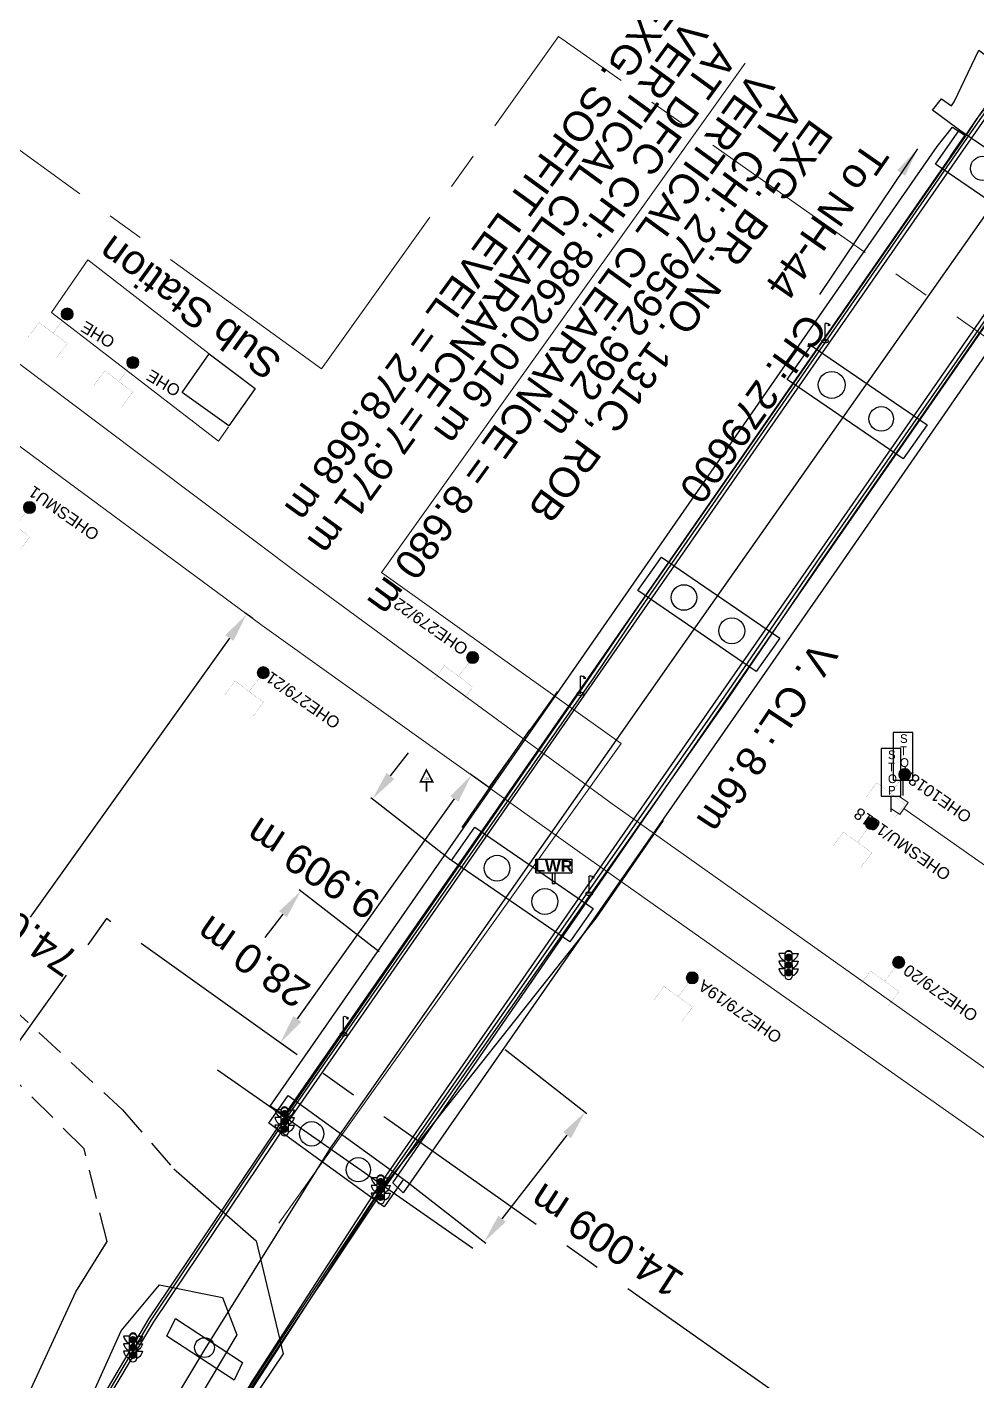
# Model space of a CAD drawing. Header units: metres. Extents: x 646303 to 662875, y 3366650 to 3378730.
# Drawn here: x 661236.7 to 661317.6, y 3367739.2 to 3367854.3 of the extents above; entities that cross this region are included whole.
import ezdxf
from ezdxf.enums import TextEntityAlignment as Align

# ---------------------------------------------------------------- set-up
doc = ezdxf.new("R2010")
doc.units = ezdxf.units.M
doc.header["$MEASUREMENT"] = 0
doc.header["$PDMODE"] = 3
doc.header["$PDSIZE"] = 0.5
doc.linetypes.add('CENTER', pattern=[50.8, 31.75, -6.35, 6.35, -6.35])
doc.linetypes.add('DASHED', pattern=[0.75, 0.5, -0.25])
for name, color, linetype, lineweight in [('BOUNDARY DIMENTION', 10, 'Continuous', 0), ('Existing Chainage', 7, 'Continuous', 0), ('Existing IR Track', 143, 'Continuous', 0), ('Existing Railway Boundary', 7, 'CENTER', 0), ('FENCE', 251, 'F-LINE', 0), ('LC DETAILS IN PLAN', 7, 'Continuous', 0), ('OHE MAST', 8, 'Continuous', 0), ('OHE MAST TEXT', 8, 'Continuous', 0), ("SHAMBU STN. SRJ's", 251, 'Continuous', 0)]:
    doc.layers.add(name, color=color, linetype=linetype, lineweight=lineweight)
for name, color, linetype in [('BRIDGE_PARAPET', 7, 'Continuous'), ('COMPOUND_WALL', 251, 'Continuous'), ('DFCC Boundary', 6, 'CENTER'), ('Dimension', 10, 'Continuous'), ('FOOTPATH', 251, 'Continuous'), ('GOVT_BUILDING', 251, 'Continuous'), ('GRILL', 251, 'Continuous'), ('LAMP_POST', 7, 'Continuous'), ('LWR', 251, 'Continuous'), ('PIER_OR_ABUTMENT', 7, 'Continuous'), ('SH.NOS', 251, 'Continuous'), ('Side Details', 251, 'Continuous'), ('SIGNAL_POST', 8, 'Continuous'), ('SRJ13A', 251, 'Continuous'), ('STEPS', 7, 'Continuous'), ('STOP', 251, 'Continuous'), ('SUB_ROAD_CENTRE', 34, 'Continuous'), ('SUB_ROAD_EDGE', 34, 'Continuous'), ('TOPO_TELEPHONE_POLE', 8, 'Continuous'), ('TOPO_TEXT', 251, 'Continuous')]:
    doc.layers.add(name, color=color, linetype=linetype)
doc.styles.add('CUT-FILL', font='cut-fill.shx', dxfattribs={"height": 2})
doc.styles.add('NB', font='swissbo.ttf', dxfattribs={"height": 1.5})
doc.styles.get("Standard").update_dxf_attribs({"font": 'arial.ttf'})
doc.styles.add('Style-Arial', font='arial.ttf')
doc.linetypes.add('F-LINE', pattern='A,0.6,["X",Standard,S=0.3,R=0,X=0,Y=-0.15],0.1', length=0.7)
doc.dimstyles.new('DIM', dxfattribs={"dimtxt": 2.5, "dimasz": 2.5, "dimexe": 0.18, "dimexo": 0.0625, "dimgap": 0.09, "dimtad": 0, "dimtih": 1, "dimtoh": 1, "dimdec": 3, "dimzin": 0, "dimdsep": 46, "dimtxsty": 'Standard', "dimcen": 0.09, "dimadec": 0, "dimazin": 0, "dimtfac": 1, "dimtdec": 3, "dimtofl": 0, "dimtmove": 0, "dimatfit": 3, "dimfxl": 1, "dimtolj": 1, "dimtzin": 0, "dimarcsym": 0})
doc.dimstyles.new('ISO-25', dxfattribs={"dimtxt": 2.5, "dimasz": 2.5, "dimexe": 1.25, "dimexo": 0.625, "dimtad": 1, "dimtxsty": 'Standard', "dimcen": 2.5, "dimadec": 0, "dimazin": 0, "dimtfac": 1, "dimtmove": 0, "dimatfit": 3, "dimfxl": 1, "dimarcsym": 0})

# ---------------------------------------------------------------- blocks, each defined once
blk = doc.blocks.new('LP')
for points in [[(0, 0), (0, 1.5)], [(0.25, 1.35), (0.44, 1.35)]]:
    blk.add_lwpolyline(points)
for centre, radius, start, end in [((0.07, 0.99), 0.519, 57.6425, 97.3165), ((0.34, 1.33), 0.094, 11.7012, 168.0476)]:
    blk.add_arc(centre, radius, start, end)
blk.add_ellipse((0.35, 1.36), major_axis=(0.0017, 0.0438), ratio=0.461056, start_param=1.74022, end_param=4.575836)
at = {"extrusion": (0, 0, -1)}
blk.add_ellipse((0, 0.01), major_axis=(0.308, 0), ratio=0.400495, dxfattribs=at)
blk = doc.blocks.new('LWR')
for p, q in [((-1.52, 2.09), (1.54, 2.09)), ((-1.52, 0.92), (-1.52, 2.09)), ((1.54, 2.09), (1.54, 0.92)), ((-1.52, 0.92), (1.54, 0.92))]:
    blk.add_line(p, q)
blk.add_lwpolyline([(-0.13, 0.92), (-0.13, 0), (0.13, 0), (0.13, 0.92)])
at = {"style": 'NB', "width": 1.025371}
blk.add_text('LWR', height=0.988, dxfattribs=at).set_placement((0, 1.5), align=Align.MIDDLE)
blk = doc.blocks.new('SIG')
for color, points in [(1, [(-0.22, 0.42, 0.180295), (-0.01, 0.33, -0.00255), (0.01, 0.33, -0.00255), (0.02, 0.33, 0.180295), (0.23, 0.42, -0.002654), (0.25, 0.44, 0.184495), (0.33, 0.65, 1.000001), (-0.32, 0.65, 0.184495), (-0.24, 0.44, -0.002654)]), (2, [(0.23, -0.23, -0.002654), (0.25, -0.21, 0.184495), (0.33, 0.01, 1.000001), (-0.32, 0.01, 0.184495), (-0.24, -0.21, -0.002654), (-0.22, -0.23, 0.180295), (-0.01, -0.32, -0.00255), (0.01, -0.32, -0.00255), (0.02, -0.32, 0.180295)]), (3, [(0.23, -0.88, -0.002654), (0.25, -0.86, 0.184495), (0.33, -0.64, 1.000001), (-0.32, -0.64, 0.184495), (-0.24, -0.86, -0.002654), (-0.22, -0.88, 0.395599)])]:
    blk.add_hatch(color=color).paths.add_polyline_path(points)
for p, q in [((-0.31, 0.98), (-0.32, -0.9)), ((0.33, -0.9), (0.32, 0.98))]:
    blk.add_line(p, q)
for points in [[(-0.31, 0.98), (-0.81, 0.98, 0.198758), (-0.42, 0.41, 0.003814), (-0.31, 0.39, 0.003814)], [(-0.31, 0.33), (-0.81, 0.33, 0.198758), (-0.42, -0.23, 0.003727), (-0.32, -0.26, 0.003727)], [(0.32, 0.98), (0.82, 0.98, -0.198758), (0.44, 0.41, -0.003814), (0.32, 0.39, -0.003814)], [(0.32, 0.33), (0.82, 0.33, -0.198758), (0.44, -0.23, -0.003727), (0.33, -0.26, -0.003727)], [(-0.32, -0.32), (-0.81, -0.32, 0.198758), (-0.42, -0.88, 0.003639), (-0.32, -0.9)], [(0.33, -0.32), (0.82, -0.32, -0.198758), (0.44, -0.88, -0.003639), (0.33, -0.9)]]:
    blk.add_lwpolyline(points, format="xyb")
for centre, radius, start, end in [((0.01, 0.91), 0.324, 12.4049, 167.5951), ((0.01, 0.81), 0.357, 27.7578, 152.2422), ((0.01, -0.9), 0.324, 181.4572, 358.5428)]:
    blk.add_arc(centre, radius, start, end)
blk = doc.blocks.new('STOP')
at = {"layer": 'SRJ13A'}
blk.add_lwpolyline([(0.84, 5.38), (-0.84, 5.38), (-0.84, 1.32), (0.84, 1.32)], close=True, dxfattribs=at)
blk.add_lwpolyline([(0, 1.32), (0, 0)], dxfattribs=at)
at = {"layer": 'SRJ13A', "style": 'CUT-FILL'}
for s, p in [('S', (-0.25, 4.48)), ('T', (-0.25, 3.44)), ('O', (-0.25, 2.44)), ('P', (-0.25, 1.46))]:
    blk.add_text(s, height=0.739, dxfattribs=at).set_placement(p)
blk = doc.blocks.new('TSB110')
at = {"layer": 'SH.NOS', "const_width": 0.132}
blk.add_lwpolyline([(-0.51, 0.84), (0.54, 0.84), (0, 1.85)], close=True, dxfattribs=at)
at = {"layer": 'SH.NOS', "const_width": 0.142}
blk.add_lwpolyline([(0, 0.84), (0, 0)], dxfattribs=at)
at = {"layer": 'SH.NOS', "style": 'CUT-FILL'}
blk.add_text('110', height=0.2, dxfattribs=at).set_placement((-0.23, 1.03))
blk = doc.blocks.new('OHE MAST')
h = blk.add_hatch(color=256)
edge = h.paths.add_edge_path()
edge.add_arc((0, 0), 0.514, 0, 360)
at = {"const_width": 0.01, "flags": 128}
for points in [[(1.5, 3.5), (1.5, 2), (-1.5, 2), (-1.5, 3.5)], [(0, 2), (0, 0)]]:
    blk.add_lwpolyline(points, dxfattribs=at)
blk.add_circle((0, 0), 0.514)
blk = doc.blocks.new('*D1685')
at = {"layer": 'Defpoints', "color": 0, "transparency": 16777216}
for p in [(661272.84, 3367783.43, 278.51), (661260.03, 3367780.84), (661266.75, 3367775.61, -0.82)]:
    blk.add_point(p, dxfattribs=at)
at = {"layer": 'Dimension', "color": 0, "lineweight": -2, "transparency": 16777216}
for p, q in [((661267.66, 3367790.63), (661269.19, 3367792.6)), ((661272.79, 3367783.46), (661265.98, 3367788.77)), ((661266.7, 3367775.65), (661259.89, 3367780.95)), ((661258.5, 3367778.87), (661256.96, 3367776.89))]:
    blk.add_line(p, q, dxfattribs=at)
at = {"layer": 'Dimension', "color": 0, "transparency": 16777216}
for points in [[(661267.33, 3367790.89), (661267.99, 3367790.37), (661266.12, 3367788.66)], [(661258.17, 3367779.12), (661258.83, 3367778.61), (661260.03, 3367780.84)]]:
    blk.add_solid(points, dxfattribs=at)
at = {"layer": 'Dimension', "color": 0, "lineweight": 0, "transparency": 16777216, "insert": (661261.06, 3367782.77), "char_height": 2.5, "attachment_point": 5, "rotation": 147}
blk.add_mtext('\\A1;9.909 m', dxfattribs=at)
blk = doc.blocks.new('*D1686')
at = {"layer": 'Defpoints', "color": 0, "transparency": 16777216}
for p in [(661277.36, 3367767.38), (661284.23, 3367762.03), (661268.76, 3367756.33, 278.42)]:
    blk.add_point(p, dxfattribs=at)
at = {"layer": 'Dimension', "color": 0, "lineweight": -2, "transparency": 16777216}
for p, q in [((661277.41, 3367767.35), (661284.38, 3367761.92)), ((661277.16, 3367752.95), (661282.7, 3367760.06)), ((661268.81, 3367756.29), (661275.77, 3367750.87))]:
    blk.add_line(p, q, dxfattribs=at)
at = {"layer": 'Dimension', "color": 0, "transparency": 16777216}
for points in [[(661282.37, 3367760.32), (661283.03, 3367759.8), (661284.23, 3367762.03)], [(661276.84, 3367753.21), (661277.49, 3367752.7), (661275.63, 3367750.98)]]:
    blk.add_solid(points, dxfattribs=at)
at = {"layer": 'Dimension', "color": 0, "lineweight": 0, "transparency": 16777216, "insert": (661286.06, 3367751.11), "char_height": 2.5, "attachment_point": 5, "rotation": 147}
blk.add_mtext('\\A1;14.009 m', dxfattribs=at)
blk = doc.blocks.new('*D1461')
at = {"layer": 'BOUNDARY DIMENTION', "color": 0, "lineweight": -2, "transparency": 16777216}
for p, q in [((662244.85, 3367095.44), (662244.16, 3367095.87)), ((662242.98, 3367093.66), (662239.54, 3367088.19)), ((662233.82, 3367079.1), (662238.08, 3367085.88)), ((662233.03, 3367076.64), (662232.33, 3367077.07))]:
    blk.add_line(p, q, dxfattribs=at)
at = {"layer": 'BOUNDARY DIMENTION', "color": 0, "transparency": 16777216}
for points in [[(662242.62, 3367093.88), (662243.33, 3367093.44), (662244.31, 3367095.78)], [(662233.46, 3367079.32), (662234.17, 3367078.87), (662232.49, 3367076.98)]]:
    blk.add_solid(points, dxfattribs=at)
at = {"layer": 'Defpoints', "color": 0, "linetype": 'Continuous', "ltscale": 0.5, "transparency": 16777216}
for p in [(647418.1, 3377902.15), (647420.31, 3377900.52), (647398.68, 3377871.33)]:
    blk.add_point(p, dxfattribs=at)
at = {"layer": 'Defpoints', "color": 0, "transparency": 16777216}
for p in [(662244.31, 3367095.78), (662244.9, 3367095.41), (662233.08, 3367076.61)]:
    blk.add_point(p, dxfattribs=at)
at = {"layer": 'DFCC Boundary', "color": 0, "linetype": 'Continuous', "lineweight": -2, "ltscale": 0.5, "transparency": 16777216}
for p, q in [((647420.26, 3377900.55), (647417.96, 3377902.26)), ((647416.61, 3377900.14), (647413.17, 3377895.5)), ((647397.96, 3377874.97), (647411.54, 3377893.3)), ((647398.63, 3377871.36), (647396.32, 3377873.07))]:
    blk.add_line(p, q, dxfattribs=at)
at = {"layer": 'DFCC Boundary', "color": 0, "linetype": 'Continuous', "ltscale": 0.5, "transparency": 16777216}
for points in [[(647416.28, 3377900.39), (647416.95, 3377899.9), (647418.1, 3377902.15)], [(647397.62, 3377875.22), (647398.29, 3377874.72), (647396.47, 3377872.96)]]:
    blk.add_solid(points, dxfattribs=at)
at = {"layer": 'BOUNDARY DIMENTION', "color": 0, "transparency": 16777216, "insert": (662238.81, 3367087.03), "char_height": 2.5, "attachment_point": 5, "rotation": 145}
blk.add_mtext('\\A1;22.208 m', dxfattribs=at)
at = {"layer": 'DFCC Boundary', "color": 0, "linetype": 'Continuous', "ltscale": 0.5, "transparency": 16777216, "insert": (647412.36, 3377894.4), "char_height": 2.5, "attachment_point": 5, "rotation": 145}
blk.add_mtext('\\A1;36.332 m', dxfattribs=at)
blk = doc.blocks.new('*D1462')
at = {"layer": 'BOUNDARY DIMENTION', "color": 0, "lineweight": -2, "transparency": 16777216}
for p, q in [((662551.8, 3366887.49), (662550.44, 3366888.48)), ((662549.11, 3366886.35), (662541.43, 3366875.79)), ((662534.84, 3366866.73), (662539.82, 3366873.58)), ((662534.58, 3366863.83), (662533.22, 3366864.82))]:
    blk.add_line(p, q, dxfattribs=at)
at = {"layer": 'BOUNDARY DIMENTION', "color": 0, "transparency": 16777216}
for points in [[(662548.78, 3366886.6), (662549.45, 3366886.11), (662550.58, 3366888.38)], [(662534.5, 3366866.98), (662535.18, 3366866.49), (662533.37, 3366864.71)]]:
    blk.add_solid(points, dxfattribs=at)
at = {"layer": 'Defpoints', "color": 0, "linetype": 'Continuous', "ltscale": 0.5, "transparency": 16777216}
for p in [(647247.45, 3378028.49), (647249.19, 3378027.21), (647225.93, 3377999.21)]:
    blk.add_point(p, dxfattribs=at)
at = {"layer": 'Defpoints', "color": 0, "transparency": 16777216}
for p in [(662551.85, 3366887.45), (662533.37, 3366864.71), (662534.63, 3366863.79)]:
    blk.add_point(p, dxfattribs=at)
at = {"layer": 'DFCC Boundary', "color": 0, "linetype": 'Continuous', "lineweight": -2, "ltscale": 0.5, "transparency": 16777216}
for p, q in [((647247.5, 3378028.45), (647249.34, 3378027.1)), ((647247.71, 3378025.19), (647242.02, 3378017.45)), ((647229.16, 3377999.94), (647240.4, 3378015.24)), ((647225.98, 3377999.17), (647227.82, 3377997.82))]:
    blk.add_line(p, q, dxfattribs=at)
at = {"layer": 'DFCC Boundary', "color": 0, "linetype": 'Continuous', "ltscale": 0.5, "transparency": 16777216}
for points in [[(647247.37, 3378025.44), (647248.05, 3378024.94), (647249.19, 3378027.21)], [(647228.82, 3378000.19), (647229.49, 3377999.7), (647227.68, 3377997.93)]]:
    blk.add_solid(points, dxfattribs=at)
at = {"layer": 'BOUNDARY DIMENTION', "color": 0, "transparency": 16777216, "insert": (662540.62, 3366874.68), "char_height": 2.5, "attachment_point": 5, "rotation": 145}
blk.add_mtext('\\A1;29.264 m', dxfattribs=at)
at = {"layer": 'DFCC Boundary', "color": 0, "linetype": 'Continuous', "ltscale": 0.5, "transparency": 16777216, "insert": (647241.21, 3378016.35), "char_height": 2.5, "attachment_point": 5, "rotation": 145}
blk.add_mtext('\\A1;36.332 m', dxfattribs=at)
blk = doc.blocks.new('*D1463')
at = {"layer": 'BOUNDARY DIMENTION', "color": 0, "lineweight": -2, "transparency": 16777216}
for p, q in [((662172.51, 3367140.93), (662173.68, 3367140.19)), ((662172.2, 3367138.17), (662169.01, 3367133.1)), ((662164.89, 3367126.55), (662167.55, 3367130.78)), ((662162.55, 3367125.07), (662163.71, 3367124.34))]:
    blk.add_line(p, q, dxfattribs=at)
at = {"layer": 'BOUNDARY DIMENTION', "color": 0, "transparency": 16777216}
for points in [[(662171.85, 3367138.39), (662172.55, 3367137.95), (662173.53, 3367140.29)], [(662164.54, 3367126.77), (662165.24, 3367126.33), (662163.56, 3367124.44)]]:
    blk.add_solid(points, dxfattribs=at)
at = {"layer": 'Defpoints', "color": 0, "linetype": 'Continuous', "ltscale": 0.5, "transparency": 16777216}
for p in [(647211.24, 3378055.28), (647211.52, 3378055.08), (647189.88, 3378025.9)]:
    blk.add_point(p, dxfattribs=at)
at = {"layer": 'Defpoints', "color": 0, "transparency": 16777216}
for p in [(662172.46, 3367140.96), (662173.53, 3367140.29), (662162.49, 3367125.11)]:
    blk.add_point(p, dxfattribs=at)
at = {"layer": 'DFCC Boundary', "color": 0, "linetype": 'Continuous', "lineweight": -2, "ltscale": 0.5, "transparency": 16777216}
for p, q in [((647211.47, 3378055.12), (647211.1, 3378055.39)), ((647209.75, 3378053.28), (647208.18, 3378051.16)), ((647191.09, 3378028.11), (647206.55, 3378048.96)), ((647189.83, 3378025.93), (647189.46, 3378026.21))]:
    blk.add_line(p, q, dxfattribs=at)
at = {"layer": 'DFCC Boundary', "color": 0, "linetype": 'Continuous', "ltscale": 0.5, "transparency": 16777216}
for points in [[(647209.42, 3378053.52), (647210.09, 3378053.03), (647211.24, 3378055.28)], [(647190.76, 3378028.36), (647191.43, 3378027.86), (647189.6, 3378026.1)]]:
    blk.add_solid(points, dxfattribs=at)
at = {"layer": 'BOUNDARY DIMENTION', "color": 0, "transparency": 16777216, "insert": (662168.28, 3367131.94), "char_height": 2.5, "attachment_point": 5, "rotation": 145}
blk.add_mtext('\\A1;18.726 m', dxfattribs=at)
at = {"layer": 'DFCC Boundary', "color": 0, "linetype": 'Continuous', "ltscale": 0.5, "transparency": 16777216, "insert": (647207.37, 3378050.06), "char_height": 2.5, "attachment_point": 5, "rotation": 145}
blk.add_mtext('\\A1;36.332 m', dxfattribs=at)
blk = doc.blocks.new('*D1887')
at = {"layer": 'Defpoints', "color": 0, "linetype": 'Continuous', "ltscale": 0.5, "transparency": 16777216}
for p in [(661274.55, 3367790.7), (661276.03, 3367789.65), (661259.75, 3367766.87)]:
    blk.add_point(p, dxfattribs=at)
at = {"layer": 'DFCC Boundary', "color": 0, "linetype": 'Continuous', "lineweight": -2, "ltscale": 0.5, "transparency": 16777216}
for p, q in [((661275.98, 3367789.69), (661274.41, 3367790.81)), ((661259.73, 3367769.95), (661273.1, 3367788.67)), ((661259.7, 3367766.9), (661258.13, 3367768.02))]:
    blk.add_line(p, q, dxfattribs=at)
at = {"layer": 'DFCC Boundary', "color": 0, "linetype": 'Continuous', "ltscale": 0.5, "transparency": 16777216}
for points in [[(661272.76, 3367788.91), (661273.44, 3367788.43), (661274.55, 3367790.7)], [(661259.39, 3367770.2), (661260.07, 3367769.71), (661258.28, 3367767.92)]]:
    blk.add_solid(points, dxfattribs=at)
at = {"layer": 'DFCC Boundary', "color": 0, "linetype": 'Continuous', "ltscale": 0.5, "transparency": 16777216, "insert": (661255.95, 3367774.82), "char_height": 2.5, "attachment_point": 5, "rotation": 145}
blk.add_mtext('\\A1;28.0 m', dxfattribs=at)
blk = doc.blocks.new('*D1751')
at = {"layer": 'Defpoints', "color": 0, "linetype": 'Continuous', "ltscale": 0.5, "transparency": 16777216}
for p in [(661255.41, 3367804.4), (661255.99, 3367803.98), (661212.99, 3367743.76)]:
    blk.add_point(p, dxfattribs=at)
at = {"layer": 'DFCC Boundary', "color": 0, "linetype": 'Continuous', "lineweight": -2, "ltscale": 0.5, "transparency": 16777216}
for p, q in [((661255.94, 3367804.02), (661255.26, 3367804.5)), ((661253.95, 3367802.36), (661236.99, 3367778.62)), ((661213.85, 3367746.21), (661235.41, 3367776.39)), ((661212.93, 3367743.8), (661212.25, 3367744.28))]:
    blk.add_line(p, q, dxfattribs=at)
at = {"layer": 'DFCC Boundary', "color": 0, "linetype": 'Continuous', "ltscale": 0.5, "transparency": 16777216}
for points in [[(661253.61, 3367802.61), (661254.29, 3367802.12), (661255.41, 3367804.4)], [(661213.51, 3367746.45), (661214.19, 3367745.97), (661212.4, 3367744.18)]]:
    blk.add_solid(points, dxfattribs=at)
at = {"layer": 'DFCC Boundary', "color": 0, "linetype": 'Continuous', "ltscale": 0.5, "transparency": 16777216, "insert": (661236.2, 3367777.5), "char_height": 2.5, "attachment_point": 5, "rotation": 145}
blk.add_mtext('\\A1;74.0 m', dxfattribs=at)

msp = doc.modelspace()

# ---------------------------------------------------------------- linework, layer by layer
at = {"layer": 'BRIDGE_PARAPET', "linetype": 'Continuous'}
for points in [[(661331.305, 3367866.073, 281.358), (661317.799, 3367846.869, 281.744), (661316.599, 3367845.024, 281.838), (661288.314, 3367804.445, 281.913), (661284.716, 3367799.18, 281.919), (661258.579, 3367761.511, 281.794), (661247.045, 3367744.448, 281.614), (661238.994, 3367730.801, 281.196), (661233.755, 3367720.339, 280.903), (661229.66, 3367707.682, 280.622), (661226.979, 3367691.404, 280.112), (661227.308, 3367679.408, 279.746), (661228.623, 3367673.46, 279.563), (661231.834, 3367662.536, 279.174), (661238.475, 3367647.123, 278.543), (661243.869, 3367637.373, 278.109), (661254.542, 3367621.073, 277.414), (661285.184, 3367576.397, 275.581)], [(661285.3051, 3367576.5252, 275.584), (661254.6631, 3367621.2012, 277.417), (661243.9901, 3367637.5012, 278.112), (661238.5961, 3367647.2512, 278.546), (661231.9551, 3367662.6642, 279.177), (661228.7441, 3367673.5882, 279.566), (661227.57, 3367679.445, 279.733), (661227.22, 3367691.452, 280.123), (661229.966, 3367707.624, 280.618), (661234.012, 3367720.29, 280.919), (661239.17, 3367730.628, 281.193), (661247.28, 3367744.309, 281.644), (661258.733, 3367761.395, 281.797), (661284.976, 3367798.97, 281.907), (661288.593, 3367804.363, 281.91), (661316.736, 3367844.864, 281.844), (661318.014, 3367846.68, 281.741), (661331.484, 3367865.892, 281.363)], [(661339.861, 3367860.564, 281.34), (661324.108, 3367837.765, 281.858), (661303.929, 3367808.824, 281.91), (661296.109, 3367797.41, 281.935), (661266.985, 3367755.747, 281.951), (661255.8565, 3367738.9405, 281.547), (661248.7465, 3367726.8715, 281.093), (661243.8168, 3367716.608, 280.685), (661240.1338, 3367704.873, 280.21), (661237.9108, 3367690.825, 279.62), (661238.2068, 3367680.176, 279.257), (661239.0428, 3367675.175, 279.122), (661241.6438, 3367666.026, 278.836), (661247.2762, 3367652.4159, 278.4116), (661252.1499, 3367643.2257, 278.0291), (661262.7949, 3367626.5368, 277.364), (661314.433, 3367551.392, 274.247), (661330.948, 3367527.324, 273.413), (661356.6081, 3367489.5921, 271.993), (661390.365, 3367440.158, 270.289), (661406.95, 3367415.797, 269.378), (661407.0561, 3367415.8794, 269.392)], [(661407.0561, 3367415.8794, 269.392), (661390.548, 3367440.318, 270.275), (661356.754, 3367489.706, 271.996), (661331.0691, 3367527.4522, 273.416), (661314.5541, 3367551.5202, 274.25), (661262.916, 3367626.665, 277.367), (661252.297, 3367643.307, 278.03), (661247.425, 3367652.48, 278.412), (661241.79, 3367666.069, 278.836), (661239.189, 3367675.218, 279.122), (661238.353, 3367680.219, 279.257), (661238.057, 3367690.868, 279.62), (661240.28, 3367704.916, 280.21), (661243.963, 3367716.651, 280.685), (661248.874, 3367726.78, 281.09), (661255.984, 3367738.849, 281.544), (661267.158, 3367755.549, 281.779), (661296.416, 3367797.228, 281.935), (661304.188, 3367808.671, 281.872), (661324.349, 3367837.714, 281.75), (661340.164, 3367860.44, 281.346)]]:
    msp.add_polyline3d(points, dxfattribs=at)
at = {"layer": 'COMPOUND_WALL', "linetype": 'Continuous'}
msp.add_polyline3d([(661274.66, 3367750.415, 270.166), (661252.942, 3367765.601, 270.57)], dxfattribs=at)
at = {"layer": 'DFCC Boundary', "ltscale": 0.5, "flags": 128}
msp.add_lwpolyline([(662565.6431, 3366842.0459), (662548.217, 3366854.2838), (662532.9064, 3366864.9999), (662517.5595, 3366875.7415), (662503.9915, 3366885.2805), (662490.4749, 3366894.7833), (662474.3945, 3366906.0736), (662458.24, 3366917.4159), (662441.4584, 3366929.1606), (662424.5366, 3366941.0035), (662407.7649, 3366952.7786), (662401.9048, 3366956.8928), (662320.9687, 3367015.5234), (662173.0911, 3367118.297), (662018.0169, 3367217.942), (662022.9408, 3367225.2355), (661945.6773, 3367280.5926), (661744.5178, 3367412.7853), (661728.4159, 3367389.8783), (661409.5023, 3367613.7762), (661431.3001, 3367645.1669), (661427.7408, 3367647.6718), (661418.8583, 3367653.9104), (661409.9095, 3367660.1956), (661395.2505, 3367670.5394), (661384.8196, 3367677.9127), (661375.1078, 3367684.7268), (661367.5374, 3367690.0517), (661358.0886, 3367696.6907), (661348.6239, 3367703.3322), (661344.5162, 3367706.2202), (661344.9668, 3367706.8618), (661335.3627, 3367713.6144), (661327.3851, 3367719.2077), (661318.2791, 3367725.5812), (661309.8813, 3367731.4842), (661284.4315, 3367749.4044), (661267.3402, 3367761.4491), (661243.4783, 3367778.4888), (661216.7453, 3367741.0546), (661213.241, 3367743.5572), (661195.5836, 3367756.6071), (661177.9702, 3367769.626), (661156.4467, 3367785.8356), (661148.0607, 3367792.1995), (661133.6905, 3367803.0041), (661119.5191, 3367813.6733), (661105.6946, 3367823.9215), (661093.9054, 3367832.6241), (661077.5228, 3367844.5054), (661061.2799, 3367856.285), (661045.32, 3367867.5775), (661029.0726, 3367879.0734), (661013.2584, 3367890.1762), (660997.2782, 3367901.3956), (660980.9788, 3367912.8451), (660964.6327, 3367924.3276), (660947.3461, 3367936.4864), (660930.1333, 3367948.5934), (660912.5707, 3367960.9093), (660894.9306, 3367973.2796), (660877.6422, 3367985.4277), (660860.2634, 3367997.6393), (660842.9781, 3368009.8166), (660825.4983, 3368022.131), (660811.339, 3368032.2028), (660797.4119, 3368042.1094), (660782.5128, 3368052.5993), (660767.4808, 3368063.1827), (660751.0012, 3368074.7254), (660734.3125, 3368086.4147), (660719.3275, 3368096.9585), (660704.3795, 3368107.4761), (660688.7093, 3368118.477), (660672.9397, 3368129.5475), (660655.797, 3368141.5941), (660638.5652, 3368153.7032), (660622.8618, 3368164.7374), (660607.1396, 3368175.7847), (660591.9852, 3368186.3839), (660576.7315, 3368197.0526), (660560.3095, 3368208.6108), (660544.116, 3368220.0082), (660528.3397, 3368231.0748), (660512.5414, 3368242.1568), (660497.4509, 3368252.7533), (660482.4222, 3368263.3065), (660466.968, 3368274.1704), (660451.6169, 3368284.9618), (660435.5277, 3368296.2674), (660419.4587, 3368307.5588), (660403.2343, 3368318.9753), (660387.0692, 3368330.3501), (660371.9016, 3368340.9863), (660362.0092, 3368347.9233), (660341.7308, 3368362.192), (660326.8725, 3368372.6492), (660312.0627, 3368383.0453), (660297.0115, 3368393.6109), (660281.2321, 3368404.7091), (660265.4328, 3368415.8212), (660253.8818, 3368423.9326), (660242.0763, 3368432.2231), (660226.6332, 3368443.1155), (660211.0272, 3368454.1226), (660195.2302, 3368465.2236), (660179.3654, 3368476.3723), (660162.5154, 3368488.1794), (660145.4635, 3368500.1281), (660129.3603, 3368511.4565), (660113.1961, 3368522.8278), (660097.2382, 3368534.0507), (660081.2523, 3368545.2932), (660064.458, 3368557.1251), (660047.7677, 3368568.8837), (660032.4691, 3368579.6352), (660017.2758, 3368590.3126), (660000.1632, 3368602.3052), (659983.0731, 3368614.282), (659967.2319, 3368625.4031), (659951.3427, 3368636.5582), (659932.0647, 3368650.1756), (659913.1258, 3368663.5536), (659898.2493, 3368674.0163), (659881.7667, 3368685.6055), (659866.0047, 3368696.7435), (659850.3373, 3368707.8146), (659834.6333, 3368718.8575), (659818.6461, 3368730.0995), (659804.3398, 3368740.181), (659789.9481, 3368750.3227), (659772.9194, 3368762.3136), (659755.8766, 3368774.3145), (659741.0752, 3368784.7603), (659726.3396, 3368795.1596), (659712.011, 3368805.2432), (659697.6029, 3368815.3827), (659684.3535, 3368824.7302), (659671.1528, 3368834.0432), (659654.2885, 3368845.8933), (659636.8714, 3368858.1319), (659622.1467, 3368868.7872), (659608.2832, 3368878.8192), (659592.7424, 3368889.7844), (659576.9096, 3368900.9551), (659562.5868, 3368911.0537), (659553.5917, 3368917.3959), (659534.7433, 3368930.6917), (659521.2685, 3368940.2021), (659508.0292, 3368949.5538), (659494.8098, 3368958.8914), (659481.3273, 3368968.4018), (659467.9498, 3368977.8382), (659454.4923, 3368987.2582), (659440.7837, 3368996.854), (659425.5597, 3369007.614), (659410.0492, 3369018.5753), (659397.5675, 3369027.3641), (659384.5623, 3369036.5214), (659370.5054, 3369046.4276), (659356.4132, 3369056.3585), (659342.3201, 3369066.3092), (659331.8447, 3369073.7055), (659314.7098, 3369085.825), (659301.2296, 3369095.3614), (659287.1805, 3369105.2924), (659273.0852, 3369115.2561), (659259.8762, 3369124.5882), (659246.575, 3369133.9855), (659233.3676, 3369143.319), (659220.1207, 3369152.6803), (659206.3404, 3369162.3938), (659192.4106, 3369172.2127), (659178.3672, 3369182.1367), (659164.3785, 3369192.022), (659162.9385, 3369193.0388), (659183.6795, 3369222.4635), (659172.119, 3369230.6258), (659159.1298, 3369239.7969), (659148.6068, 3369247.2055), (659138.0069, 3369254.6684), (659119.1994, 3369267.9214), (659100.365, 3369281.1933), (659085.533, 3369291.6533), (659070.676, 3369302.1309), (659061.4534, 3369308.6334), (659052.1019, 3369315.2268), (659038.8969, 3369324.5617), (659025.7603, 3369333.8483), (659012.2746, 3369343.3047), (659000.2935, 3369351.7058), (658985.7542, 3369361.9126), (658972.701, 3369371.0824), (658959.9309, 3369380.1093), (658947.2513, 3369389.0721), (658932.3759, 3369399.5827), (658921.8345, 3369407.031), (658905.9406, 3369418.2511), (658894.3687, 3369426.4196), (658881.1048, 3369435.7663), (658867.8714, 3369445.0915), (658853.3089, 3369455.3761), (658838.9326, 3369465.5292), (658823.5657, 3369476.1988), (658807.8953, 3369487.0791), (658792.9935, 3369497.6726), (658789.1301, 3369500.4191), (658764.5252, 3369517.7675), (658750.6615, 3369527.5465), (658735.8772, 3369537.9899), (658721.0329, 3369548.4756), (658706.8044, 3369558.4963), (658692.4812, 3369568.5836), (658679.0099, 3369578.0951), (658665.5152, 3369587.6232), (658651.2818, 3369597.6569), (658636.9905, 3369607.7316), (658622.1701, 3369618.1873), (658607.4224, 3369628.5918), (658593.6263, 3369638.3112), (658579.8399, 3369648.0238), (658566.1309, 3369657.6871), (658552.3621, 3369667.3926), (658537.8692, 3369677.626), (658523.3279, 3369687.8934), (658509.6438, 3369697.5459), (658495.8531, 3369707.2734), (658481.9269, 3369717.1048), (658467.9459, 3369726.9748), (658454.4251, 3369736.5125), (658440.9599, 3369746.011), (658427.1565, 3369755.7285), (658413.3787, 3369765.428), (658398.646, 3369775.8103), (658383.9067, 3369786.1972), (658371.4552, 3369794.9743), (658359.0483, 3369803.72), (658345.546, 3369813.2195), (658332.0048, 3369822.7464), (658318.5168, 3369832.2514), (658305.0219, 3369841.7615), (658291.2617, 3369851.4373), (658277.4987, 3369861.115), (658264.1625, 3369870.4871), (658250.7424, 3369879.918), (658237.5823, 3369889.1736), (658224.3865, 3369898.4543), (658209.4318, 3369909.0033), (658194.5636, 3369919.4914), (658180.151, 3369929.6325), (658165.7287, 3369939.7804), (658156.9292, 3369945.9856), (658133.9487, 3369962.1448), (658109.9616, 3369979.0407), (658086.1386, 3369995.8212), (658069.4823, 3370007.553), (658052.6981, 3370019.3752), (658033.9581, 3370032.6043), (658015.0826, 3370045.9289), (657994.939, 3370060.1316), (657974.6985, 3370074.4026), (657960.2252, 3370084.5842), (657945.643, 3370094.8424), (657928.629, 3370106.7917), (657911.5911, 3370118.7415), (657890.9691, 3370133.2895), (657870.7134, 3370147.5792), (657850.3966, 3370161.8284), (657830.1146, 3370176.0529), (657812.1714, 3370188.7253), (657794.2418, 3370201.388), (657775.9501, 3370214.2546), (657757.6685, 3370227.1142), (657736.4935, 3370242.019), (657715.8063, 3370256.5806), (657697.09, 3370269.7238), (657676.8418, 3370283.9453), (657670.0518, 3370288.7482), (657661.5164, 3370294.7857), (657642.367, 3370308.2307), (657623.1765, 3370321.7045), (657605.0199, 3370334.4839), (657586.8248, 3370347.2905), (657568.2781, 3370360.3555), (657549.69, 3370373.4497), (657534.1551, 3370384.3835), (657518.595, 3370395.335), (657503.5822, 3370405.9238), (657488.6113, 3370416.483), (657477.4694, 3370424.3177), (657456.7199, 3370394.899), (657452.1854, 3370398.0875), (657436.4649, 3370409.1418), (657420.2829, 3370420.542), (657404.1975, 3370431.8742), (657387.5582, 3370443.5761), (657370.8643, 3370455.3165), (657356.3586, 3370465.5498), (657342.0257, 3370475.6612), (657334.1018, 3370481.2282), (657342.1648, 3370492.6732), (657327.3432, 3370503.0861), (657304.5869, 3370519.0736), (657286.4992, 3370531.7939), (657268.5013, 3370544.451), (657251.4778, 3370556.4153), (657234.5183, 3370568.3346), (657219.7856, 3370578.7204), (657205.1604, 3370589.0304), (657189.9505, 3370599.7163), (657174.7446, 3370610.3994), (657157.229, 3370622.7139), (657139.8436, 3370634.9368), (657122.2775, 3370647.282), (657104.8724, 3370659.514), (657088.6726, 3370670.9041), (657072.3463, 3370682.3832), (657052.4463, 3370696.3561), (657032.2468, 3370710.5392), (657017.2111, 3370721.1335), (657002.3465, 3370731.6074), (656985.5169, 3370743.3847), (656968.6279, 3370755.2036), (656952.6202, 3370766.4469), (656936.5129, 3370777.7603), (656917.7376, 3370790.961), (656898.7021, 3370804.3447), (656880.5471, 3370817.1216), (656862.3859, 3370829.9029), (656845.3825, 3370841.8619), (656828.6857, 3370853.6052), (656810.2968, 3370866.5434), (656792.0928, 3370879.3517), (656770.106, 3370894.8035), (656748.097, 3370910.271), (656728.4902, 3370924.0664), (656709.0221, 3370937.7643), (656692.8289, 3370949.1481), (656676.4723, 3370960.6469), (656657.4402, 3370974.0598), (656638.281, 3370987.5622), (656621.3401, 3370999.4861), (656604.5392, 3371011.3113), (656585.7485, 3371024.5046), (656566.9099, 3371037.7317), (656537.298, 3371058.585), (656532.701, 3371052.0376), (656368.7794, 3371159.4659), (656280.7288, 3371198.5806), (656189.7218, 3371230.5142), (656096.9021, 3371265.9123), (656004.8733, 3371310.8246), (655917.3616, 3371369.3401), (655838.0052, 3371438.656), (655768.8371, 3371518.5854), (655712.6719, 3371608.6179), (655647.9895, 3371736.3311)], dxfattribs=at)
at = {"layer": 'Existing Chainage', "color": 0, "linetype": 'Continuous', "lineweight": 13, "flags": 128}
msp.add_lwpolyline([(661281.8383, 3367797.79), (661276.0267, 3367789.6521)], dxfattribs=at)
at = {"layer": 'Existing IR Track', "flags": 128}
for points in [[(661178.1989, 3367862.1226), (661192.6633, 3367851.2472), (661201.0726, 3367844.8657), (661222.2228, 3367828.9372), (661239.5692, 3367816.1157), (661256.7379, 3367803.4269), (661270.0791, 3367793.8995), (661283.541, 3367784.2863), (661300.5609, 3367772.2919), (661326.0018, 3367754.3781)], [(661195.75, 3367855.9086), (661210.9107, 3367844.5653), (661225.4745, 3367833.6263), (661242.7569, 3367820.6533), (661260.2435, 3367807.5272), (661273.0525, 3367798.1399), (661286.5348, 3367788.2592), (661303.3854, 3367776.308), (661320.543, 3367764.1393)], [(661311.3696, 3367787.858), (661345.8684, 3367763.6299), (661359.7374, 3367753.8347), (661376.1464, 3367740.8722), (661379.4254, 3367737.93), (661382.7483, 3367734.8651), (661393.493, 3367724.2886), (661403.8393, 3367714.3202), (661416.447, 3367703.3665), (661426.419, 3367695.6693), (661433.7686, 3367690.5374), (661441.0042, 3367685.4267), (661467.0458, 3367667.0321), (661489.6715, 3367651.0504), (661501.3634, 3367642.8196), (661518.3585, 3367630.8378), (661534.8021, 3367619.3446)]]:
    msp.add_lwpolyline(points, dxfattribs=at)
at = {"layer": 'Existing Railway Boundary', "ltscale": 0.5, "flags": 128}
for points in [[(661261.7891, 3367825.266), (661056.265, 3367974.075), (660993.301, 3368017.793), (660936.05, 3368056.271), (660878.069, 3368096.898), (660619.115, 3368276.641), (660585.57, 3368300.327), (660527.021, 3368341.267), (660475.796, 3368378.834), (660472.525, 3368381.207), (660354.292, 3368462.605), (660294.488, 3368503.833), (660263.456, 3368528.086), (660239.049, 3368541.658), (660181.559, 3368585.221), (660122.552, 3368626.428), (660067.615, 3368665.39), (660038.774, 3368685.67), (660013.248, 3368703.186), (659738.162, 3368894.558), (659689.517, 3368933.836), (659629.745, 3368974.06), (659574.708, 3369013.277), (659518.309, 3369050.492), (659464.579, 3369090.051), (659349.668, 3369170.723), (659290.065, 3369211.752), (659242.569, 3369244.656), (659188.19, 3369284.473), (659129.796, 3369327.676), (659081.69, 3369359.821), (659031.063, 3369397.024), (658979.264, 3369433.353), (658865.974, 3369516.982), (658811.255, 3369554.498), (658751.073, 3369594.048), (658694.993, 3369631.12), (658636.558, 3369673.911), (658584.848, 3369710.307), (658526.088, 3369751.867), (658475.026, 3369788.399), (658415.871, 3369829.614), (658358.4433, 3369870.2353), (658365.6376, 3369880.8523), (658315.7686, 3369914.6449), (658262.4534, 3369951.1191), (658207.5898, 3369987.2088), (658170.1377, 3370012.0734), (658163.95, 3370016.0498), (658153.8737, 3370024.2065), (658103.11, 3370064.883), (658050.4836, 3370102.7082), (658036.3757, 3370112.9363)], [(661261.7916, 3367825.2642), (661281.9673, 3367853.5492), (661519.2212, 3367686.6915), (661517.7393, 3367684.5844), (661729.3129, 3367535.7068), (661750.7414, 3367567.33), (661814.6324, 3367522.9577), (661775.683, 3367466.875), (662571.8498, 3366907.0218), (662566.349, 3366899.4337)]]:
    msp.add_lwpolyline(points, dxfattribs=at)
at = {"layer": 'FENCE'}
for p, q in [((661241.889, 3367834.541, 271.397), (661238.793, 3367830.064, 270.322)), ((661252.2166, 3367826.5429, 273.458), (661241.889, 3367834.541, 271.397)), ((661238.793, 3367830.064, 270.322), (661253.027, 3367819.117, 270.304)), ((661253.027, 3367819.117, 270.304), (661253.859, 3367820.329, 270.341))]:
    msp.add_line(p, q, dxfattribs=at)
at = {"layer": 'FOOTPATH', "linetype": 'Continuous'}
for points in [[(661315.499, 3367845.844, 280.986), (661316.568, 3367845.141, 280.998), (661315.346, 3367843.384, 281.029), (661315.254, 3367843.233, 280.864), (661284.687, 3367799.257, 280.953), (661258.598, 3367761.753, 280.908), (661257.415, 3367762.529, 280.841), (661283.463, 3367799.972, 280.95), (661314.216, 3367844.182, 281.005), (661315.499, 3367845.844, 280.986)], [(661324.231, 3367837.455, 280.96), (661325.323, 3367836.601, 280.908), (661305.417, 3367807.836, 280.857), (661268.75, 3367755.148, 280.935), (661267.845, 3367756.005, 280.903), (661304.238, 3367808.677, 280.884)]]:
    msp.add_polyline3d(points, close=True, dxfattribs=at)
at = {"layer": 'GOVT_BUILDING', "linetype": 'Continuous'}
msp.add_polyline3d([(661256.123, 3367823.594, 271.379), (661253.898, 3367820.425, 270.341), (661249.913, 3367823.262, 273.458), (661252.2166, 3367826.5429, 273.458)], close=True, dxfattribs=at)
at = {"layer": 'GRILL', "linetype": 'Continuous'}
for points in [[(661273.756, 3367786.237, 281.611), (661279.513, 3367794.539, 282.086)], [(661390.678, 3367440.293, 270.276), (661356.804, 3367489.773, 271.998), (661331.052, 3367527.333, 273.398), (661314.459, 3367551.433, 274.241), (661293.673, 3367581.894, 275.485), (661262.978, 3367626.706, 277.368), (661252.396, 3367643.333, 278.03), (661247.471, 3367652.56, 278.411), (661241.864, 3367666.119, 278.846), (661239.297, 3367675.24, 279.124), (661238.467, 3367680.277, 279.259), (661238.146, 3367690.853, 279.618), (661240.357, 3367704.906, 280.208), (661244.064, 3367716.582, 280.687), (661248.986, 3367726.731, 281.097), (661256.072, 3367738.774, 281.531), (661266.889, 3367755.466, 281.789), (661285.165, 3367778.523, 282.081), (661290.898, 3367786.849, 282.107)]]:
    msp.add_polyline3d(points, dxfattribs=at)
at = {"layer": 'LC DETAILS IN PLAN', "linetype": 'Continuous', "lineweight": 0, "flags": 128}
msp.add_lwpolyline([(661297.8427, 3367851.2848), (661266.8869, 3367807.9375), (661287.3087, 3367793.3907), (661258.1616, 3367752.5761)], dxfattribs=at)
at = {"layer": 'PIER_OR_ABUTMENT', "linetype": 'Continuous'}
for points in [[(661316.1, 3367845.591, 278.379), (661325.976, 3367838.848, 278.342), (661323.942, 3367835.94, 278.364), (661314.066, 3367842.683, 278.364)], [(661303.479, 3367827.259, 278.447), (661313.355, 3367820.516, 278.41), (661311.321, 3367817.608, 278.432), (661301.445, 3367824.351, 278.432)], [(661298.798, 3367799.509, 278.451), (661288.721, 3367806.411, 278.44), (661290.72, 3367809.243, 278.423), (661300.797, 3367802.341, 278.423)], [(661282.917, 3367776.524, 278.517), (661272.84, 3367783.426, 278.506), (661274.839, 3367786.258, 278.489), (661284.916, 3367779.356, 278.489)], [(661258.94, 3367763.45, 278.371), (661268.756, 3367756.33, 278.423), (661267.124, 3367753.977, 278.291), (661257.3079, 3367761.0971, 278.291)], [(661249.341, 3367744.468, 277.889), (661255.071, 3367740.716, 277.903), (661254.353, 3367739.218, 277.905), (661248.623, 3367742.97, 277.905)]]:
    msp.add_polyline3d(points, close=True, dxfattribs=at)
for centre, radius in [((661318.0695, 3367842.328, 269.578), 1.025), ((661305.2245, 3367823.8975, 269.378), 1.1402), ((661309.4425, 3367821.0145, 269.354), 1.0429), ((661292.6455, 3367805.812, 269.994), 1.0891), ((661296.717, 3367802.981, 269.572), 1.1053), ((661276.7295, 3367782.782, 269.439), 1.0925), ((661280.8075, 3367779.942, 269.363), 1.1036), ((661260.9495, 3367760.18, 269.568), 1.04), ((661264.921, 3367757.1205, 269.589), 1.0334), ((661251.822, 3367741.986, 269.309), 0.8423)]:
    msp.add_circle(centre, radius, dxfattribs=at)
at = {"layer": "SHAMBU STN. SRJ's", "color": 143, "flags": 128}
msp.add_lwpolyline([(661310.3183, 3367787.8248), (661311.0171, 3367787.3447), (661311.7222, 3367788.3713), (661310.928, 3367788.9169)], dxfattribs=at)
at = {"layer": 'STEPS', "linetype": 'Continuous'}
msp.add_polyline3d([(661316.648, 3367845.183, 269.198), (661313.795, 3367847.279, 280.875), (661314.577, 3367848.236, 280.891), (661315.422, 3367847.652, 280.881), (661315.647, 3367847.98, 280.882), (661317.747, 3367852.383, 269.191), (661320.51, 3367850.305, 269.229), (661317.59, 3367846.566, 280.85)], close=True, dxfattribs=at)
at = {"layer": 'SUB_ROAD_CENTRE', "linetype": 'Continuous'}
msp.add_polyline3d([(661403.05, 3367412.92, 268.555), (661385.601, 3367438.353, 269.534), (661352.437, 3367486.964, 271.293), (661327.003, 3367524.131, 272.658), (661310.255, 3367548.689, 273.524), (661289.135, 3367579.401, 274.793), (661258.601, 3367624.049, 276.618), (661248.026, 3367640.817, 277.255), (661242.915, 3367650.423, 277.622), (661236.774, 3367664.518, 278.167), (661234.052, 3367674.26, 278.524), (661233.21, 3367679.764, 278.653), (661232.692, 3367691.265, 279.023), (661235.203, 3367706.291, 279.541), (661239.146, 3367718.232, 279.93), (661243.878, 3367728.553, 280.286), (661251.765, 3367741.689, 280.776), (661262.56, 3367758.952, 281.024), (661292.38, 3367801.506, 281.042), (661322.112, 3367843.754, 281.02), (661335.63, 3367863.232, 280.566)], dxfattribs=at)
at = {"layer": 'SUB_ROAD_EDGE', "color": 88, "linetype": 'DASHED', "ltscale": 5}
for points in [[(660882.853, 3367987.903), (660930.416, 3367986.554), (660946.963, 3367985.197), (660964.515, 3367976.156), (660998.12, 3367951.985), (661032.871, 3367926.616), (661072.15, 3367897.555), (661106.899, 3367871.022), (661146.308, 3367840.312), (661221.182, 3367784.041), (661244.851, 3367762.223), (661249.2045, 3367757.1946)], [(661243.525, 3367751.028), (661241.569, 3367758.912), (661219.304, 3367781.004), (661144.411, 3367838.368), (661105.35, 3367868.603), (661070.369, 3367895.351), (661033.016, 3367922.872), (660994.038, 3367951.215), (660962.745, 3367974.117), (660945.983, 3367981.964), (660930.036, 3367983.474), (660882.683, 3367984.904)]]:
    msp.add_lwpolyline(points, dxfattribs=at)
at = {"layer": 'SUB_ROAD_EDGE', "linetype": 'Continuous'}
for points in [[(661399.166, 3367410.158, 268.441), (661381.752, 3367435.982, 269.461), (661348.857, 3367484.068, 271.189), (661322.768, 3367521.94, 272.61), (661306.424, 3367545.734, 273.447), (661285.329, 3367576.576, 274.698), (661254.711, 3367621.193, 276.524), (661244.038, 3367637.523, 277.245), (661238.651, 3367647.258, 277.659), (661232.003, 3367662.629, 278.262), (661228.815, 3367673.506, 278.663), (661227.857, 3367679.472, 278.851), (661227.509, 3367691.475, 279.239), (661230.147, 3367707.518, 279.744), (661234.183, 3367720.075, 280.049), (661239.355, 3367730.567, 280.326), (661247.521, 3367744.184, 280.73), (661259.057, 3367761.372, 280.942), (661288.83, 3367804.208, 280.993), (661318.273, 3367846.513, 280.85), (661331.647, 3367865.7, 280.483)], [(661406.847, 3367415.72, 268.432), (661390.088, 3367440.433, 269.4), (661356.573, 3367489.59, 271.132), (661330.821, 3367527.2, 272.587), (661314.206, 3367551.36, 273.453), (661293.252, 3367581.791, 274.667), (661262.691, 3367626.436, 276.517), (661252.099, 3367643.101, 277.169), (661247.148, 3367652.486, 277.546), (661241.543, 3367666.081, 278.025), (661238.927, 3367675.212, 278.292), (661238.178, 3367680.299, 278.405), (661237.803, 3367690.987, 278.788), (661240.087, 3367705.011, 279.369), (661243.812, 3367716.745, 279.817), (661248.716, 3367726.894, 280.218), (661255.86, 3367739.06, 280.69), (661266.798, 3367755.911, 280.995), (661295.818, 3367797.648, 281.015), (661325.202, 3367839.924, 280.896), (661339.565, 3367860.525, 280.513)], [(661249.2045, 3367757.1946, 269.1325), (661256.218, 3367751.08, 269.388), (661258.511, 3367741.472, 269.322), (661254.063, 3367734.839, 269.219), (661252.386, 3367729.643, 269.169), (661260.641, 3367724.427, 268.351)], [(661396.091, 3367407.425, 268.065), (661367.069, 3367449.905, 268.09), (661344.516, 3367482.002, 267.864), (661341.615, 3367486.365, 267.86), (661324.333, 3367512.304, 267.816), (661315.956, 3367524.543, 267.662), (661299.143, 3367551.037, 267.888), (661290.486, 3367563.935, 267.914), (661277.976, 3367580.236, 267.917), (661255.884, 3367610.271, 268.282), (661237.585, 3367642.255, 268.534), (661223.545, 3367666.337, 268.738), (661220.711, 3367684.608, 268.804), (661222.84, 3367702.53, 268.946), (661224.589, 3367711.57, 269.067), (661240.872, 3367746.721, 269.3), (661243.525, 3367751.028, 269.207)], [(661398.649, 3367409.821, 268.134), (661369.787, 3367452.162, 268.19), (661344.531, 3367488.728, 267.996), (661326.93, 3367514.379, 267.856), (661301.293, 3367552.592, 267.939), (661280.846, 3367582.764, 267.884), (661259.832, 3367613.404, 268.125), (661241.261, 3367644.439, 268.481), (661228.784, 3367667.508, 268.638), (661225.699, 3367683.907, 268.755), (661227.002, 3367700.862, 268.878), (661229.821, 3367710.434, 268.955), (661244.739, 3367743.404, 269.168), (661247.996, 3367747.332, 269.258), (661253.355, 3367746.261, 269.337)], [(661253.355, 3367746.261, 269.337), (661254.564, 3367743.072, 269.294), (661251.098, 3367737.233, 269.319), (661238.469, 3367707.57, 269.111), (661235.303, 3367683.302, 268.852), (661239.343, 3367660.804, 268.626), (661249.83, 3367642.639, 268.4), (661270.306, 3367611.359, 268.12), (661297.405, 3367572.936, 267.755), (661303.248, 3367564.596, 267.856), (661311.427, 3367556.596, 267.734), (661316.973, 3367548.916, 267.711), (661345.901, 3367505.821, 267.86), (661371.637, 3367468.169, 268.095), (661396.721, 3367431.121, 268.1), (661407.102, 3367415.891, 268.112)]]:
    msp.add_polyline3d(points, dxfattribs=at)

# ---------------------------------------------------------------- block references
at = {"layer": 'LAMP_POST', "linetype": 'Continuous'}
for p in [(661304.657, 3367827.624, 281.898), (661283.837, 3367797.608, 281.91), (661284.566, 3367780.601, 282.008), (661263.656, 3367768.64, 281.97)]:
    msp.add_blockref('LP', p, dxfattribs=at)
at = {"layer": 'LWR', "linetype": 'Continuous'}
msp.add_blockref('LWR', (661281.562, 3367781.469, 269.704), dxfattribs=at)
at = {"layer": 'OHE MAST', "color": 2, "rotation": 143.3908318566117}
for p in [(661240.128, 3367829.932), (661245.717, 3367825.801), (661236.925, 3367813.473), (661274.653, 3367800.705), (661256.828, 3367799.415), (661311.441, 3367790.751), (661308.614, 3367786.583), (661310.925, 3367774.768), (661293.352, 3367773.451)]:
    msp.add_blockref('OHE MAST', p, dxfattribs=at)
at = {"layer": 'SIGNAL_POST', "linetype": 'Continuous'}
for p in [(661301.547, 3367774.535, 270.285), (661258.633, 3367761.229, 282.369), (661266.815, 3367755.44, 282.303), (661245.73, 3367741.992, 281.934)]:
    msp.add_blockref('SIG', p, dxfattribs=at)
at = {"layer": 'STOP', "linetype": 'Continuous'}
for p in [(661311.287, 3367788.957, 270.021), (661310.263, 3367787.582, 270.031)]:
    msp.add_blockref('STOP', p, dxfattribs=at)
at = {"layer": 'TOPO_TELEPHONE_POLE', "linetype": 'Continuous'}
msp.add_blockref('TSB110', (661270.717, 3367789.2881, 269.784), dxfattribs=at)

# ---------------------------------------------------------------- texts
at = {"layer": 'Existing Chainage', "color": 0, "linetype": 'Continuous', "lineweight": 0, "insert": (661293.1223, 3367814.308), "char_height": 2.5, "attachment_point": 6, "rotation": 234.468095, "line_spacing_factor": 0.6, "style": 'Style-Arial'}
msp.add_mtext('CH: 279600', dxfattribs=at)
at = {"layer": 'LC DETAILS IN PLAN'}
for s, p in [('EXG. SOFFIT LEVEL = 278.668 m', (661290.2928, 3367857.1745)), ('VERTICAL CLEARANCE = 8.680 m', (661298.4597, 3367850.7275)), ('AT CH: 279592.992 m', (661300.9602, 3367848.6961)), ('EXG. BR. NO. 131C, ROB', (661303.4607, 3367846.6648))]:
    msp.add_text(s, height=2.5, rotation=234, dxfattribs=at).set_placement(p)
at = {"layer": 'LC DETAILS IN PLAN', "color": 10}
for s, p in [('VERTICAL CLEARANCE =7.971 m', (661292.7934, 3367855.1432)), ('AT DFC CH: 88620.016 m', (661295.2939, 3367853.1119))]:
    msp.add_text(s, height=2.5, rotation=234, dxfattribs=at).set_placement(p)
at = {"layer": 'OHE MAST TEXT'}
for s, rotation, p in [('OHE', 149, (661242.7391, 3367828.1783)), ('OHE', 149, (661248.3281, 3367824.0473)), ('OHESMU1', 145, (661239.845, 3367812.9793)), ('OHE279/22', 145, (661271.0886, 3367803.3399)), ('OHE279/21', 145, (661260.2074, 3367797.0661)), ('OHE1018A', 145, (661314.0521, 3367788.9973)), ('OHESMU/1018', 145, (661311.2251, 3367784.8293)), ('OHE279/20', 145, (661314.4948, 3367772.1589)), ('OHE279/19A', 145, (661297.4196, 3367770.5843))]:
    msp.add_text(s, height=1, rotation=rotation, dxfattribs=at).set_placement(p, align=Align.MIDDLE_CENTER)
at = {"layer": 'Side Details'}
msp.add_text('Sub Station', height=2.5, rotation=144.100313, dxfattribs=at).set_placement((661250.5523, 3367830.478), align=Align.MIDDLE_CENTER)
at = {"layer": 'SUB_ROAD_CENTRE', "color": 8, "linetype": 'Continuous'}
msp.add_text('To NH-44', height=2.5, rotation=235.039216, dxfattribs=at).set_placement((661308.1521, 3367844.7687, 280.9942))
at = {"layer": 'TOPO_TEXT'}
msp.add_text('V. CL: 8.6m', height=2.5, rotation=236.581523, dxfattribs=at).set_placement((661303.7558, 3367802.2562))

# ---------------------------------------------------------------- dimensions: what is measured, and where the dimension line sits
at = {"layer": 'BOUNDARY DIMENTION'}
for base, p1, p2, angle, picture, middle in [((662173.529, 3367140.2883), (662162.4923, 3367125.1074), (662172.4611, 3367140.9598), 57.836172, '*D1463', (662168.2806, 3367131.9424)), ((662533.3681, 3366864.7117), (662551.8505, 3366887.4548), (662534.6347, 3366863.7903), 233.96428, '*D1462', (662540.6227, 3366874.6837)), ((662244.3078, 3367095.7789), (662233.0795, 3367076.6056), (662244.9018, 3367095.4054), 57.836172, '*D1461', (662238.8082, 3367087.0333))]:
    dim = msp.add_linear_dim(base=base, p1=p1, p2=p2, angle=angle, dimstyle='DIM', override={"dimpost": ' m'}, dxfattribs=at)
    dim.commit()
    dim.dimension.update_dxf_attribs({"geometry": picture, "text_midpoint": middle, "dimtype": 129, "text_rotation": 145})
at = {"layer": 'DFCC Boundary', "linetype": 'Continuous', "ltscale": 0.5}
for base, p1, p2, angle, picture, middle in [((661255.4065, 3367804.3986), (661212.9852, 3367743.7608), (661255.9908, 3367803.9814), 54.468095, '*D1751', (661236.1996, 3367777.5032)), ((661274.5525, 3367790.705), (661259.7544, 3367766.866), (661276.0263, 3367789.6526), 54.469372, '*D1887', (661255.9505, 3367774.818))]:
    dim = msp.add_linear_dim(base=base, p1=p1, p2=p2, angle=angle, dimstyle='DIM', override={"dimdec": 1, "dimpost": ' m', "dimtmove": 2}, dxfattribs=at)
    dim.commit()
    dim.dimension.update_dxf_attribs({"geometry": picture, "text_midpoint": middle, "dimtype": 129, "text_rotation": 145})
at = {"layer": 'Dimension', "color": 10, "lineweight": 0}
for base, p1, p2, angle, picture, middle in [((661260.0334, 3367780.8384), (661272.84, 3367783.426, 278.506), (661266.7523, 3367775.6071, -0.8249), 232.095805, '*D1685', (661261.0601, 3367782.7688)), ((661284.2349, 3367762.0323), (661268.756, 3367756.33, 278.423), (661277.3621, 3367767.3834), 52.095805, '*D1686', (661286.0638, 3367751.1074))]:
    dim = msp.add_linear_dim(base=base, p1=p1, p2=p2, angle=angle, dimstyle='DIM', override={"dimpost": ' m', "dimtmove": 2}, dxfattribs=at)
    dim.commit()
    dim.dimension.update_dxf_attribs({"geometry": picture, "text_midpoint": middle, "dimtype": 129, "text_rotation": 147})

# ---------------------------------------------------------------- leaders
at = {"layer": 'SUB_ROAD_EDGE', "color": 8, "linetype": 'Continuous'}
msp.add_leader([(661312.5395, 3367843.9986), (661304.1727, 3367831.5901)], dimstyle='ISO-25', override={"dimtxt": 0.5, "dimasz": 2.5, "dimtad": 0}, dxfattribs=at)

doc.saveas('drawing.dxf')
